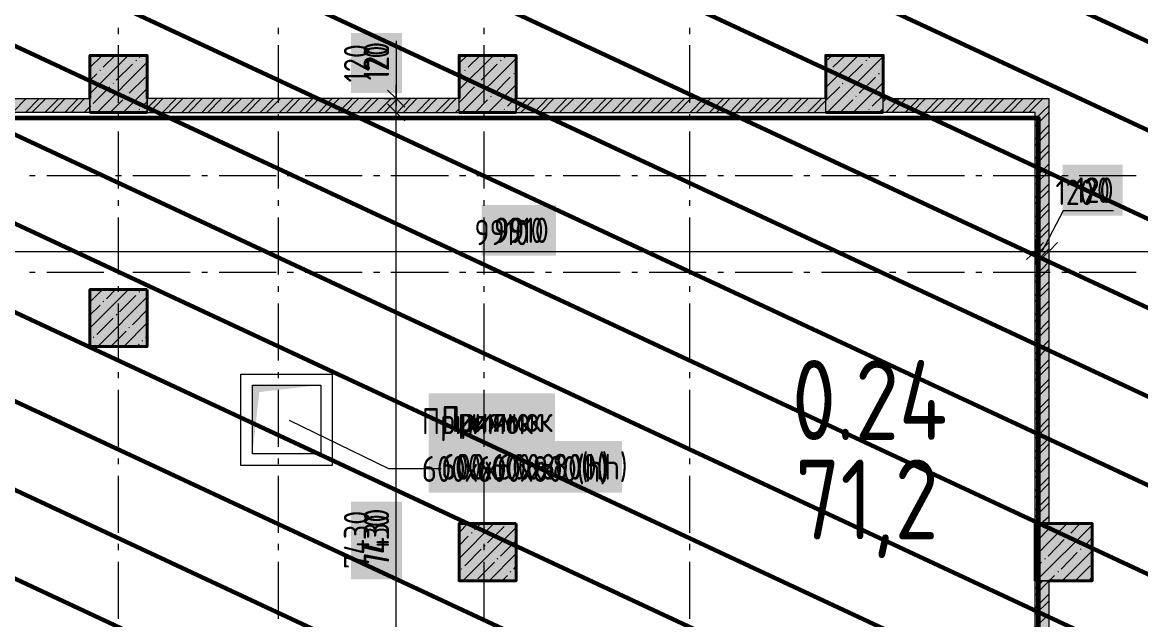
# Model space of a CAD drawing. Header units: millimetres. Extents: x -164500 to 426394, y -23753 to 102118.
# Drawn here: x -86452 to -76659, y 18837 to 24069 of the extents above; entities that cross this region are included whole.
import ezdxf

# ---------------------------------------------------------------- set-up
doc = ezdxf.new("R2010")
doc.units = ezdxf.units.MM
doc.layers.add('0) шлифовка', color=5, linetype='Continuous', lineweight=60)
doc.layers.add('192 подвал стенки 0.2м гидроиз', color=6, linetype='Continuous', lineweight=60)
doc.layers.add('PDF _Геометрия', color=7, linetype='Continuous', true_color=0x1f1f1f)
doc.layers.add('PDF _Сплошная заливка', color=7, linetype='Continuous', true_color=0xffffff)
doc.layers.add('PDF _Текст', color=7, linetype='Continuous')
doc.styles.get("Standard").update_dxf_attribs({"font": 'ГОСТ тип А.ttf'})
doc.styles.add('СПДС', font='ГОСТ тип А.ttf', dxfattribs={"width": 0.9})
doc.linetypes.add('зигзаг', pattern='A,0.00254,-5.08,[131,ltypeshp.shx,S=5.08,R=0,X=-5.08,Y=0],-10.16,[131,ltypeshp.shx,S=5.08,R=180,X=5.08,Y=0],-5.08', length=20.32254)

msp = doc.modelspace()

# ---------------------------------------------------------------- hatches: boundary and pattern name
at = {"layer": '0) шлифовка', "true_color": 0x2776bb}
h = msp.add_hatch(dxfattribs=at)
h.set_pattern_fill('ANSI31', color=152, scale=222, angle=110)
h.set_pattern_definition([(155, (205553.1, 26879), (-297.8825, -638.811), [])])
h.paths.add_polyline_path([(-71960.873, 15844.113), (-87499.78, 15844.113), (-87499.78, 27167.859), (-71960.873, 27167.859)])
at = {"layer": 'PDF _Сплошная заливка', "linetype": 'зигзаг', "transparency": 33554559}
h = msp.add_hatch(color=256, dxfattribs=at)
h.paths.add_polyline_path([(-85860.316, 23278.896), (-85860.316, 23401.75), (-87499.78, 23401.75), (-87499.78, 23278.896)])
h.paths.add_polyline_path([(-78912.712, 23401.75), (-78912.712, 23278.896), (-77463.883, 23278.896), (-77463.883, 23401.75)])
h.paths.add_polyline_path([(-79416.837, 23278.896), (-79416.837, 23401.75), (-82128.097, 23401.75), (-82128.097, 23278.896)])
h.paths.add_polyline_path([(-82627.986, 23278.896), (-82627.986, 23401.75), (-85360.427, 23401.75), (-85360.427, 23278.896)])
msp.add_hatch(color=7, dxfattribs=at).paths.add_polyline_path([(-84436.904, 20292.274), (-84381.832, 20787.926), (-84377.595, 20830.29), (-84339.468, 20834.526), (-84305.578, 20838.762), (-84267.45, 20842.999), (-84233.56, 20847.235), (-84195.433, 20851.471), (-84161.542, 20855.708), (-84123.415, 20859.944), (-84089.524, 20864.18), (-84051.397, 20868.417), (-84017.506, 20872.653), (-83979.379, 20876.889), (-83945.488, 20881.126), (-83907.361, 20885.362), (-83873.487, 20889.598), (-84436.904, 20889.598)])

# ---------------------------------------------------------------- linework, layer by layer
at = {"layer": '192 подвал стенки 0.2м гидроиз'}
msp.add_lwpolyline([(-81628.209, 15886.477), (-87499.78, 15886.477), (-87499.78, 23232.296), (-77557.083, 23232.296), (-77557.083, 16543.11)], dxfattribs=at)
at = {"layer": 'PDF _Геометрия', "color": 16, "lineweight": 9, "true_color": 0x800000}
msp.add_lwpolyline([(-87622.634, 19550.914), (-87622.634, 27464.403), (-87609.925, 27464.403), (-87499.78, 27464.403), (-87499.78, 23401.75), (-85860.316, 23401.75), (-85860.316, 23278.896), (-87499.78, 23278.896), (-87499.78, 19550.914)], dxfattribs=at)
at = {"layer": 'PDF _Геометрия', "color": 7, "lineweight": 9}
for points in [[(-85610.371, 23965.184), (-85610.371, 24020.256)], [(-84208.142, 23965.184), (-84208.142, 24020.256)], [(-82407.696, 23965.184), (-82407.696, 24020.256)], [(-80607.25, 23965.184), (-80607.25, 24020.256)], [(-83178.71, 23905.875), (-83178.71, 23461.059), (-83178.71, 23338.205)], [(-85610.371, 23363.623), (-85610.371, 23867.748)], [(-84208.142, 23363.623), (-84208.142, 23867.748)], [(-82407.696, 23363.623), (-82407.696, 23867.748)], [(-80607.25, 23363.623), (-80607.25, 23867.748)], [(-83178.71, 15602.642), (-83178.71, 15844.113), (-83178.71, 23278.896), (-83178.71, 23520.368)], [(-85860.316, 23278.896), (-85860.316, 23401.75)], [(-85360.427, 23278.896), (-85360.427, 23401.75)], [(-83284.619, 23401.75), (-83178.71, 23401.75), (-83060.093, 23401.75)], [(-82627.986, 23278.896), (-82627.986, 23401.75)], [(-82128.097, 23278.896), (-82128.097, 23401.75)], [(-79416.837, 23278.896), (-79416.837, 23401.75)], [(-78912.712, 23278.896), (-78912.712, 23401.75)], [(-85610.371, 23211.115), (-85610.371, 23266.187)], [(-84208.142, 23211.115), (-84208.142, 23266.187)], [(-83284.619, 23278.896), (-83178.71, 23278.896), (-83060.093, 23278.896)], [(-82407.696, 23211.115), (-82407.696, 23266.187)], [(-80607.25, 23211.115), (-80607.25, 23266.187)], [(-85610.371, 22613.79), (-85610.371, 23113.679)], [(-84208.142, 22613.79), (-84208.142, 23113.679)], [(-82407.696, 22613.79), (-82407.696, 23113.679)], [(-80607.25, 22613.79), (-80607.25, 23113.679)], [(-86389.858, 22728.171), (-86339.022, 22728.171)], [(-86237.35, 22728.171), (-85737.462, 22728.171)], [(-85635.789, 22728.171), (-85584.953, 22728.171)], [(-85483.281, 22728.171), (-84983.392, 22728.171)], [(-84881.72, 22728.171), (-84830.884, 22728.171)], [(-84729.212, 22728.171), (-84229.323, 22728.171)], [(-84131.887, 22728.171), (-84076.815, 22728.171)], [(-83975.143, 22728.171), (-83475.254, 22728.171)], [(-83377.818, 22728.171), (-83322.746, 22728.171)], [(-83225.31, 22728.171), (-82721.185, 22728.171)], [(-82623.749, 22728.171), (-82568.677, 22728.171)], [(-82471.241, 22728.171), (-81971.352, 22728.171)], [(-81869.68, 22728.171), (-81818.844, 22728.171)], [(-81717.172, 22728.171), (-81217.283, 22728.171)], [(-81115.611, 22728.171), (-81064.775, 22728.171)], [(-80963.103, 22728.171), (-80463.214, 22728.171)], [(-80361.542, 22728.171), (-80310.706, 22728.171)], [(-80209.034, 22728.171), (-79709.145, 22728.171)], [(-79607.473, 22728.171), (-79556.637, 22728.171)], [(-79454.964, 22728.171), (-78955.076, 22728.171)], [(-78857.64, 22728.171), (-78802.568, 22728.171)], [(-78700.895, 22728.171), (-78201.007, 22728.171)], [(-78103.571, 22728.171), (-78048.498, 22728.171)], [(-77951.063, 22728.171), (-77451.174, 22728.171)], [(-77349.502, 22728.171), (-77294.429, 22728.171)], [(-77196.993, 22728.171), (-76697.105, 22728.171)], [(-85610.371, 22461.282), (-85610.371, 22512.118)], [(-84208.142, 22461.282), (-84208.142, 22512.118)], [(-82407.696, 22461.282), (-82407.696, 22512.118)], [(-80607.25, 22461.282), (-80607.25, 22512.118)], [(-85610.371, 21859.721), (-85610.371, 22359.61)], [(-84208.142, 21859.721), (-84208.142, 22359.61)], [(-82407.696, 21859.721), (-82407.696, 22359.61)], [(-80607.25, 21859.721), (-80607.25, 22359.61)], [(-76896.213, 22418.918), (-77336.793, 22418.918), (-77523.192, 22063.065)], [(-77582.501, 22168.974), (-77582.501, 22063.065), (-77582.501, 21944.448)], [(-77463.883, 22168.974), (-77463.883, 22063.065), (-77463.883, 21944.448)], [(-87741.252, 22063.065), (-87499.78, 22063.065), (-77582.501, 22063.065), (-77463.883, 22063.065), (-71681.274, 22063.065), (-71558.42, 22063.065), (-71308.476, 22063.065), (-71067.005, 22063.065)], [(-86389.858, 21880.903), (-86339.022, 21880.903)], [(-86237.35, 21880.903), (-85737.462, 21880.903)], [(-85635.789, 21880.903), (-85584.953, 21880.903)], [(-85483.281, 21880.903), (-84983.392, 21880.903)], [(-84881.72, 21880.903), (-84830.884, 21880.903)], [(-84729.212, 21880.903), (-84229.323, 21880.903)], [(-84131.887, 21880.903), (-84076.815, 21880.903)], [(-83975.143, 21880.903), (-83475.254, 21880.903)], [(-83377.818, 21880.903), (-83322.746, 21880.903)], [(-83225.31, 21880.903), (-82721.185, 21880.903)], [(-82623.749, 21880.903), (-82568.677, 21880.903)], [(-82471.241, 21880.903), (-81971.352, 21880.903)], [(-81869.68, 21880.903), (-81818.844, 21880.903)], [(-81717.172, 21880.903), (-81217.283, 21880.903)], [(-81115.611, 21880.903), (-81064.775, 21880.903)], [(-80963.103, 21880.903), (-80463.214, 21880.903)], [(-80361.542, 21880.903), (-80310.706, 21880.903)], [(-80209.034, 21880.903), (-79709.145, 21880.903)], [(-79607.473, 21880.903), (-79556.637, 21880.903)], [(-79454.964, 21880.903), (-78955.076, 21880.903)], [(-78857.64, 21880.903), (-78802.568, 21880.903)], [(-78700.895, 21880.903), (-78201.007, 21880.903)], [(-78103.571, 21880.903), (-78048.498, 21880.903)], [(-77951.063, 21880.903), (-77451.174, 21880.903)], [(-77349.502, 21880.903), (-77294.429, 21880.903)], [(-77196.993, 21880.903), (-76697.105, 21880.903)], [(-85610.371, 21707.213), (-85610.371, 21758.049)], [(-84208.142, 21707.213), (-84208.142, 21758.049)], [(-82407.696, 21707.213), (-82407.696, 21758.049)], [(-80607.25, 21707.213), (-80607.25, 21758.049)], [(-85610.371, 21105.652), (-85610.371, 21605.54)], [(-84208.142, 21105.652), (-84208.142, 21605.54)], [(-82407.696, 21105.652), (-82407.696, 21605.54)], [(-80607.25, 21105.652), (-80607.25, 21605.54)], [(-85610.371, 20953.144), (-85610.371, 21003.98)], [(-84208.142, 20953.144), (-84208.142, 21003.98)], [(-82407.696, 20953.144), (-82407.696, 21003.98)], [(-80607.25, 20953.144), (-80607.25, 21003.98)], [(-85610.371, 20351.583), (-85610.371, 20851.471)], [(-84208.142, 20351.583), (-84208.142, 20851.471)], [(-82407.696, 20351.583), (-82407.696, 20851.471)], [(-80607.25, 20351.583), (-80607.25, 20851.471)], [(-84114.942, 20584.582), (-83246.492, 20160.947), (-82784.73, 20160.947)], [(-85610.371, 20199.074), (-85610.371, 20249.911)], [(-84208.142, 20199.074), (-84208.142, 20249.911)], [(-82407.696, 20199.074), (-82407.696, 20249.911)], [(-80607.25, 20199.074), (-80607.25, 20249.911)], [(-85610.371, 19597.514), (-85610.371, 20097.402)], [(-84208.142, 19597.514), (-84208.142, 20097.402)], [(-82407.696, 19597.514), (-82407.696, 20097.402)], [(-80607.25, 19597.514), (-80607.25, 20097.402)], [(-85610.371, 19445.005), (-85610.371, 19500.078)], [(-84208.142, 19445.005), (-84208.142, 19500.078)], [(-82407.696, 19445.005), (-82407.696, 19500.078)], [(-80607.25, 19445.005), (-80607.25, 19500.078)], [(-85610.371, 18843.445), (-85610.371, 19343.333)], [(-84208.142, 18843.445), (-84208.142, 19343.333)], [(-82407.696, 18843.445), (-82407.696, 19343.333)], [(-80607.25, 18843.445), (-80607.25, 19343.333)], [(-77463.883, 19178.116), (-77582.501, 19178.116)]]:
    msp.add_lwpolyline(points, dxfattribs=at)
at = {"layer": 'PDF _Геометрия', "lineweight": 9}
for points in [[(-85860.316, 23672.876), (-85754.407, 23778.785)], [(-85860.316, 23444.113), (-85525.644, 23778.785)], [(-85796.77, 23278.896), (-85360.427, 23719.476)], [(-85745.934, 23677.112), (-85640.026, 23778.785)], [(-85631.553, 23562.731), (-85487.517, 23702.53)], [(-85457.863, 23732.185), (-85453.627, 23736.421)], [(-85428.209, 23761.839), (-85411.263, 23778.785)], [(-82627.986, 23711.003), (-82555.968, 23778.785)], [(-82627.986, 23482.241), (-82327.205, 23778.785)], [(-82602.568, 23278.896), (-82128.097, 23753.366)], [(-82547.495, 23677.112), (-82441.586, 23778.785)], [(-82433.114, 23562.731), (-82293.314, 23702.53)], [(-82263.66, 23732.185), (-82259.424, 23736.421)], [(-82234.006, 23761.839), (-82212.824, 23778.785)], [(-79416.837, 23727.948), (-79361.765, 23778.785)], [(-79416.837, 23499.186), (-79133.002, 23778.785)], [(-79404.128, 23278.896), (-78912.712, 23770.312)], [(-79353.292, 23677.112), (-79247.384, 23778.785)], [(-79238.911, 23562.731), (-79094.875, 23702.53)], [(-79065.221, 23732.185), (-79060.984, 23736.421)], [(-79039.803, 23761.839), (-79018.621, 23778.785)], [(-85860.316, 23558.495), (-85801.007, 23617.804)], [(-85771.352, 23647.458), (-85767.116, 23651.694)], [(-82627.986, 23596.622), (-82606.804, 23617.804)], [(-82577.149, 23647.458), (-82572.913, 23651.694)], [(-82149.279, 23617.804), (-82145.042, 23622.04)], [(-79416.837, 23613.567), (-79408.365, 23617.804)], [(-79382.947, 23647.458), (-79374.474, 23651.694)], [(-78955.076, 23617.804), (-78946.603, 23622.04)], [(-78925.421, 23647.458), (-78912.712, 23655.931)], [(-85656.971, 23533.077), (-85652.735, 23537.313)], [(-85517.172, 23448.35), (-85373.136, 23588.149)], [(-82462.768, 23533.077), (-82458.532, 23537.313)], [(-82373.805, 23278.896), (-82128.097, 23524.604)], [(-82318.733, 23448.35), (-82178.933, 23588.149)], [(-79268.565, 23533.077), (-79264.329, 23537.313)], [(-79175.366, 23278.896), (-78912.712, 23541.549)], [(-79124.53, 23448.35), (-78980.494, 23588.149)], [(-85830.661, 23359.387), (-85686.625, 23503.422)], [(-85568.008, 23278.896), (-85360.427, 23490.713)], [(-85542.59, 23418.695), (-85538.353, 23422.932)], [(-82627.986, 23367.859), (-82492.423, 23503.422)], [(-82348.387, 23418.695), (-82344.151, 23422.932)], [(-82204.351, 23333.968), (-82128.097, 23410.223)], [(-79416.837, 23384.805), (-79293.983, 23503.422)], [(-79154.184, 23418.695), (-79149.948, 23422.932)], [(-79010.148, 23333.968), (-78912.712, 23427.168)], [(-85856.079, 23333.968), (-85851.843, 23338.205)], [(-85682.389, 23278.896), (-85572.244, 23389.041)], [(-85428.209, 23304.314), (-85423.972, 23308.55)], [(-85402.79, 23333.968), (-85360.427, 23376.332)], [(-82488.186, 23278.896), (-82378.041, 23389.041)], [(-82234.006, 23304.314), (-82229.769, 23308.55)], [(-79289.747, 23278.896), (-79179.602, 23389.041)], [(-79039.803, 23304.314), (-79035.566, 23308.55)], [(-78950.84, 23278.896), (-78912.712, 23312.787)], [(-82145.042, 23278.896), (-82128.097, 23295.841)], [(-85860.316, 21618.249), (-85750.171, 21728.394)], [(-85860.316, 21389.487), (-85521.408, 21728.394)], [(-85792.534, 21228.506), (-85360.427, 21664.849)], [(-85716.28, 21647.904), (-85635.789, 21728.394)], [(-85601.899, 21533.523), (-85457.863, 21677.558)], [(-85428.209, 21707.213), (-85423.972, 21711.449)], [(-85860.316, 21503.868), (-85771.352, 21592.831)], [(-85745.934, 21622.486), (-85737.462, 21626.722)], [(-85487.517, 21419.141), (-85360.427, 21550.468)], [(-85801.007, 21334.414), (-85656.971, 21478.45)], [(-85631.553, 21508.105), (-85623.08, 21512.341)], [(-85678.153, 21228.506), (-85542.59, 21364.069)], [(-85563.772, 21228.506), (-85360.427, 21436.087)], [(-85517.172, 21393.723), (-85512.935, 21397.96)], [(-85860.316, 21275.106), (-85856.079, 21279.342)], [(-85830.661, 21308.996), (-85826.425, 21313.233)], [(-85402.79, 21279.342), (-85398.554, 21283.578)], [(-85373.136, 21308.996), (-85360.427, 21321.705)], [(-85449.39, 21228.506), (-85428.209, 21249.688)], [(-82627.986, 19601.75), (-82551.731, 19678.004)], [(-82627.986, 19372.987), (-82322.969, 19678.004)], [(-82594.095, 19178.116), (-82128.097, 19644.113)], [(-82517.841, 19593.277), (-82513.604, 19601.75)], [(-82492.423, 19622.932), (-82437.35, 19678.004)], [(-82378.041, 19508.55), (-82234.006, 19652.586)], [(-77582.501, 19622.932), (-77531.665, 19678.004)], [(-77582.501, 19394.169), (-77302.902, 19678.004)], [(-77582.501, 19508.55), (-77442.701, 19652.586)], [(-77574.028, 19178.116), (-77082.612, 19665.295)], [(-77269.011, 19593.277), (-77188.521, 19678.004)], [(-82627.986, 19487.369), (-82547.495, 19567.859)], [(-82263.66, 19394.169), (-82128.097, 19529.732)], [(-77468.119, 19394.169), (-77328.32, 19538.205)], [(-77298.666, 19567.859), (-77294.429, 19572.096)], [(-77154.63, 19478.896), (-77082.612, 19555.15)], [(-82577.149, 19309.442), (-82433.114, 19453.478)], [(-82407.696, 19478.896), (-82399.223, 19487.369)], [(-82365.332, 19178.116), (-82128.097, 19415.351)], [(-77353.738, 19279.788), (-77213.939, 19423.824)], [(-77345.265, 19178.116), (-77082.612, 19440.769)], [(-77184.284, 19453.478), (-77180.048, 19457.714)], [(-82462.768, 19195.061), (-82318.733, 19339.097)], [(-82293.314, 19368.751), (-82284.842, 19372.987)], [(-82149.279, 19279.788), (-82128.097, 19305.206)], [(-77582.501, 19279.788), (-77527.428, 19339.097)], [(-77497.774, 19368.751), (-77493.537, 19372.987)], [(-77230.884, 19178.116), (-77099.557, 19309.442)], [(-82606.804, 19279.788), (-82602.568, 19284.024)], [(-82250.951, 19178.116), (-82204.351, 19224.715)], [(-82178.933, 19254.37), (-82174.697, 19258.606)], [(-77459.647, 19178.116), (-77413.047, 19224.715)], [(-77383.392, 19254.37), (-77379.156, 19258.606)], [(-77116.503, 19178.116), (-77082.612, 19212.006)], [(-82140.806, 19178.116), (-82128.097, 19190.825)]]:
    msp.add_lwpolyline(points, dxfattribs=at)
at = {"layer": 'PDF _Геометрия', "color": 7, "lineweight": 40}
for points in [[(-85360.427, 23401.75), (-85360.427, 23778.785), (-85860.316, 23778.785), (-85860.316, 23401.75)], [(-82128.097, 23401.75), (-82128.097, 23778.785), (-82627.986, 23778.785), (-82627.986, 23401.75)], [(-78912.712, 23401.75), (-78912.712, 23778.785), (-79416.837, 23778.785), (-79416.837, 23401.75)], [(-85360.427, 23278.896), (-85860.316, 23278.896)], [(-82128.097, 23278.896), (-82627.986, 23278.896)], [(-78912.712, 23278.896), (-79416.837, 23278.896)], [(-77463.883, 19178.116), (-77082.612, 19178.116), (-77082.612, 19678.004), (-77582.501, 19678.004), (-77582.501, 19178.116)]]:
    msp.add_lwpolyline(points, dxfattribs=at)
at = {"layer": 'PDF _Геометрия', "color": 7, "lineweight": 18}
for points in [[(-83254.964, 23473.768), (-83178.71, 23401.75), (-83102.456, 23325.496)], [(-83254.964, 23355.15), (-83178.71, 23278.896), (-83102.456, 23206.878)], [(-77510.483, 22139.32), (-77582.501, 22063.065), (-77658.755, 21991.048)], [(-77387.629, 22139.32), (-77463.883, 22063.065), (-77540.137, 21991.048)]]:
    msp.add_lwpolyline(points, dxfattribs=at)
at = {"layer": 'PDF _Геометрия', "color": 15, "lineweight": 9, "true_color": 0xa54a4a}
for points in [[(-86538.131, 23278.896), (-86419.513, 23401.75)], [(-86423.749, 23278.896), (-86305.132, 23401.75)], [(-86368.677, 23278.896), (-86245.823, 23401.75)], [(-86254.296, 23278.896), (-86131.442, 23401.75)], [(-86194.987, 23278.896), (-86076.369, 23401.75)], [(-86080.605, 23278.896), (-85961.988, 23401.75)], [(-86025.533, 23278.896), (-85906.915, 23401.75)], [(-85911.152, 23278.896), (-85860.316, 23329.732)], [(-85360.427, 23317.023), (-85275.7, 23401.75)], [(-85339.245, 23278.896), (-85220.628, 23401.75)], [(-85224.864, 23278.896), (-85106.246, 23401.75)], [(-85169.792, 23278.896), (-85046.938, 23401.75)], [(-85055.41, 23278.896), (-84936.793, 23401.75)], [(-84996.102, 23278.896), (-84877.484, 23401.75)], [(-84881.72, 23278.896), (-84763.103, 23401.75)], [(-84826.648, 23278.896), (-84708.03, 23401.75)], [(-84712.267, 23278.896), (-84593.649, 23401.75)], [(-84657.194, 23278.896), (-84534.34, 23401.75)], [(-84542.813, 23278.896), (-84419.959, 23401.75)], [(-84483.504, 23278.896), (-84364.886, 23401.75)], [(-84369.123, 23278.896), (-84250.505, 23401.75)], [(-84314.05, 23278.896), (-84191.196, 23401.75)], [(-84199.669, 23278.896), (-84076.815, 23401.75)], [(-84140.36, 23278.896), (-84021.743, 23401.75)], [(-84025.979, 23278.896), (-83907.361, 23401.75)], [(-83970.906, 23278.896), (-83852.289, 23401.75)], [(-83856.525, 23278.896), (-83737.908, 23401.75)], [(-83801.453, 23278.896), (-83678.599, 23401.75)], [(-83687.071, 23278.896), (-83564.217, 23401.75)], [(-83627.763, 23278.896), (-83509.145, 23401.75)], [(-83513.381, 23278.896), (-83394.764, 23401.75)], [(-83458.309, 23278.896), (-83335.455, 23401.75)], [(-83343.928, 23278.896), (-83221.074, 23401.75)], [(-83284.619, 23278.896), (-83166.001, 23401.75)], [(-83170.238, 23278.896), (-83051.62, 23401.75)], [(-83115.165, 23278.896), (-82996.547, 23401.75)], [(-83000.784, 23278.896), (-82882.166, 23401.75)], [(-82941.475, 23278.896), (-82822.857, 23401.75)], [(-82831.33, 23278.896), (-82708.476, 23401.75)], [(-82772.021, 23278.896), (-82653.404, 23401.75)], [(-82657.64, 23278.896), (-82627.986, 23312.787)], [(-82128.097, 23295.841), (-82026.425, 23401.75)], [(-82085.734, 23278.896), (-81967.116, 23401.75)], [(-81971.352, 23278.896), (-81852.735, 23401.75)], [(-81916.28, 23278.896), (-81797.662, 23401.75)], [(-81801.899, 23278.896), (-81683.281, 23401.75)], [(-81746.826, 23278.896), (-81623.972, 23401.75)], [(-81632.445, 23278.896), (-81509.591, 23401.75)], [(-81573.136, 23278.896), (-81454.518, 23401.75)], [(-81458.755, 23278.896), (-81340.137, 23401.75)], [(-81403.682, 23278.896), (-81280.828, 23401.75)], [(-81289.301, 23278.896), (-81170.683, 23401.75)], [(-81229.992, 23278.896), (-81111.375, 23401.75)], [(-81115.611, 23278.896), (-80996.993, 23401.75)], [(-81060.539, 23278.896), (-80941.921, 23401.75)], [(-80946.157, 23278.896), (-80827.54, 23401.75)], [(-80891.085, 23278.896), (-80768.231, 23401.75)], [(-80776.704, 23278.896), (-80653.85, 23401.75)], [(-80717.395, 23278.896), (-80598.777, 23401.75)], [(-80603.013, 23278.896), (-80484.396, 23401.75)], [(-80547.941, 23278.896), (-80425.087, 23401.75)], [(-80433.56, 23278.896), (-80310.706, 23401.75)], [(-80374.251, 23278.896), (-80255.633, 23401.75)], [(-80259.87, 23278.896), (-80141.252, 23401.75)], [(-80204.797, 23278.896), (-80086.18, 23401.75)], [(-80090.416, 23278.896), (-79971.798, 23401.75)], [(-80035.343, 23278.896), (-79912.489, 23401.75)], [(-79920.962, 23278.896), (-79798.108, 23401.75)], [(-79861.653, 23278.896), (-79743.036, 23401.75)], [(-79747.272, 23278.896), (-79628.654, 23401.75)], [(-79692.2, 23278.896), (-79569.346, 23401.75)], [(-79577.818, 23278.896), (-79454.964, 23401.75)], [(-79518.51, 23278.896), (-79416.837, 23384.805)], [(-78912.712, 23372.096), (-78887.294, 23401.75)], [(-78891.531, 23278.896), (-78772.913, 23401.75)], [(-78836.458, 23278.896), (-78713.604, 23401.75)], [(-78722.077, 23278.896), (-78599.223, 23401.75)], [(-78662.768, 23278.896), (-78544.151, 23401.75)], [(-78548.387, 23278.896), (-78429.769, 23401.75)], [(-78493.314, 23278.896), (-78370.461, 23401.75)], [(-78378.933, 23278.896), (-78260.316, 23401.75)], [(-78319.624, 23278.896), (-78201.007, 23401.75)], [(-78205.243, 23278.896), (-78086.625, 23401.75)], [(-78150.171, 23278.896), (-78031.553, 23401.75)], [(-78035.789, 23278.896), (-77917.172, 23401.75)], [(-77980.717, 23278.896), (-77857.863, 23401.75)], [(-77866.336, 23278.896), (-77743.482, 23401.75)], [(-77807.027, 23278.896), (-77688.409, 23401.75)], [(-77692.646, 23278.896), (-77574.028, 23401.75)], [(-77637.573, 23278.896), (-77514.719, 23401.75)], [(-77582.501, 23219.587), (-77523.192, 23278.896), (-77463.883, 23338.205)], [(-77582.501, 23160.278), (-77463.883, 23278.896), (-77463.883, 23283.132)], [(-77582.501, 23045.897), (-77463.883, 23168.751)], [(-77582.501, 22990.825), (-77463.883, 23109.442)], [(-77582.501, 22876.443), (-77463.883, 22995.061)], [(-77582.501, 22817.135), (-77463.883, 22939.989)], [(-77582.501, 22706.99), (-77463.883, 22825.607)], [(-77582.501, 22647.681), (-77463.883, 22766.298)], [(-77582.501, 22533.3), (-77463.883, 22651.917)], [(-77582.501, 22478.227), (-77463.883, 22596.845)], [(-77582.501, 22363.846), (-77463.883, 22482.463)], [(-77582.501, 22304.537), (-77463.883, 22427.391)], [(-77582.501, 22190.156), (-77463.883, 22313.01)], [(-77582.501, 22135.083), (-77463.883, 22253.701)], [(-77582.501, 22020.702), (-77463.883, 22139.32)], [(-77582.501, 21961.393), (-77463.883, 22084.247)], [(-77582.501, 21847.012), (-77463.883, 21969.866)], [(-77582.501, 21791.94), (-77463.883, 21910.557)], [(-77582.501, 21677.558), (-77463.883, 21796.176)], [(-77582.501, 21622.486), (-77463.883, 21741.103)], [(-77582.501, 21508.105), (-77463.883, 21626.722)], [(-77582.501, 21448.796), (-77463.883, 21571.65)], [(-77582.501, 21334.414), (-77463.883, 21457.268)], [(-77582.501, 21279.342), (-77463.883, 21397.96)], [(-77582.501, 21164.961), (-77463.883, 21283.578)], [(-77582.501, 21105.652), (-77463.883, 21228.506)], [(-77582.501, 20991.271), (-77463.883, 21114.125)], [(-77582.501, 20936.198), (-77463.883, 21054.816)], [(-77582.501, 20821.817), (-77463.883, 20940.434)], [(-77582.501, 20766.744), (-77463.883, 20885.362)], [(-77582.501, 20652.363), (-77463.883, 20770.981)], [(-77582.501, 20593.054), (-77463.883, 20711.672)], [(-77582.501, 20478.673), (-77463.883, 20601.527)], [(-77582.501, 20423.601), (-77463.883, 20542.218)], [(-77582.501, 20309.219), (-77463.883, 20427.837)], [(-77582.501, 20249.911), (-77463.883, 20372.764)], [(-77582.501, 20135.529), (-77463.883, 20258.383)], [(-77582.501, 20080.457), (-77463.883, 20199.074)], [(-77582.501, 19966.076), (-77463.883, 20084.693)], [(-77582.501, 19906.767), (-77463.883, 20029.621)], [(-77582.501, 19796.622), (-77463.883, 19915.239)], [(-77582.501, 19737.313), (-77463.883, 19855.931)], [(-77531.665, 19678.004), (-77463.883, 19741.549)], [(-77472.356, 19678.004), (-77463.883, 19686.477)], [(-77582.501, 19110.334), (-77514.719, 19178.116)], [(-77582.501, 19051.025), (-77463.883, 19173.879)], [(-77582.501, 18940.88), (-77463.883, 19059.498)], [(-77582.501, 18881.572), (-77463.883, 19000.189)], [(-77582.501, 18767.19), (-77463.883, 18885.808)]]:
    msp.add_lwpolyline(points, dxfattribs=at)
at = {"layer": 'PDF _Геометрия', "color": 16, "lineweight": 9, "true_color": 0x800000}
for points in [[(-85360.427, 23278.896), (-82627.986, 23278.896), (-82627.986, 23401.75), (-85360.427, 23401.75)], [(-82128.097, 23278.896), (-79416.837, 23278.896), (-79416.837, 23401.75), (-82128.097, 23401.75)], [(-77463.883, 19678.004), (-77582.501, 19678.004), (-77582.501, 23278.896), (-78912.712, 23278.896), (-78912.712, 23401.75), (-77463.883, 23401.75), (-77463.883, 23278.896)], [(-79743.036, 16420.256), (-79743.036, 15844.113), (-79743.036, 15725.496), (-80225.979, 15725.496), (-80225.979, 15844.113), (-79865.89, 15844.113), (-79865.89, 16538.874), (-79743.036, 16538.874), (-77582.501, 16538.874), (-77582.501, 19178.116), (-77463.883, 19178.116), (-77463.883, 16225.384), (-77582.501, 16225.384), (-77582.501, 16420.256)]]:
    msp.add_lwpolyline(points, close=True, dxfattribs=at)
at = {"layer": 'PDF _Геометрия', "color": 7, "lineweight": 40}
for points in [[(-85360.427, 21728.394), (-85860.316, 21728.394), (-85860.316, 21228.506), (-85360.427, 21228.506)], [(-82128.097, 19678.004), (-82627.986, 19678.004), (-82627.986, 19178.116), (-82128.097, 19178.116)]]:
    msp.add_lwpolyline(points, close=True, dxfattribs=at)
at = {"layer": 'PDF _Геометрия', "color": 7, "lineweight": 9}
for points in [[(-83737.908, 20186.365), (-84538.576, 20186.365), (-84538.576, 20987.034), (-83737.908, 20987.034)], [(-83839.58, 20288.038), (-84436.904, 20288.038), (-84436.904, 20889.598), (-83839.58, 20889.598)]]:
    msp.add_lwpolyline(points, close=True, dxfattribs=at)
at = {"layer": 'PDF _Сплошная заливка', "linetype": 'зигзаг', "lineweight": 5, "transparency": 33554559}
for points in [[(-85860.316, 23778.785), (-85860.316, 23278.896), (-85360.444, 23778.785), (-85360.444, 23278.896)], [(-82627.986, 23778.785), (-82627.986, 23278.896), (-82128.114, 23778.785), (-82128.114, 23278.896)], [(-79416.837, 23778.785), (-79416.837, 23278.896), (-78912.729, 23778.785), (-78912.729, 23278.896)], [(-77582.501, 23278.896), (-77582.501, 19678.004), (-77463.9, 23278.896), (-77463.9, 19678.004)], [(-85860.316, 21728.394), (-85860.316, 21228.506), (-85360.444, 21728.394), (-85360.444, 21228.506)], [(-82627.986, 19678.004), (-82627.986, 19178.116), (-82128.114, 19678.004), (-82128.114, 19178.116)], [(-77582.501, 19678.004), (-77582.501, 19178.116), (-77082.629, 19678.004), (-77082.629, 19178.116)], [(-77582.501, 19178.116), (-77582.501, 16225.384), (-77463.9, 19178.116), (-77463.9, 16225.384)]]:
    msp.add_solid(points, dxfattribs=at)

# ---------------------------------------------------------------- texts
at = {"linetype": 'зигзаг', "char_height": 222.8704, "attachment_point": 4, "rotation": 90, "style": 'СПДС', "bg_fill": 1, "box_fill_scale": 1.5, "bg_fill_color": 7, "bg_fill_true_color": 16777215, "bg_fill_transparency": 0}
for s, insert in [('120', (-83351.37, 23562.08)), ('7430', (-83351.37, 19300.155))]:
    msp.add_mtext(s, dxfattribs=dict(at, insert=insert))
at = {"linetype": 'зигзаг', "attachment_point": 4, "style": 'СПДС', "bg_fill": 1, "box_fill_scale": 1.5, "bg_fill_color": 7, "bg_fill_true_color": 16777215, "bg_fill_transparency": 0}
for s, insert, char_height in [('120', (-77231.026, 22598.994), 222.8704), ('9910', (-82319.06, 22247.365), 222.8704), ('Приямок', (-82780.86, 20563.019), 226.8403), ('600х600х800(h)', (-82780.86, 20164.785), 226.84032)]:
    msp.add_mtext(s, dxfattribs=dict(at, insert=insert, char_height=char_height))
at = {"char_height": 700, "attachment_point": 4}
for s, insert in [('0.24', (-79712.712, 20760.659)), ('71,2', (-79683.095, 19808.236))]:
    msp.add_mtext(s, dxfattribs=dict(at, insert=insert))
at = {"layer": 'PDF _Текст', "linetype": 'зигзаг', "char_height": 222.8704, "attachment_point": 4, "rotation": 90}
for s, insert in [('120', (-83524.812, 23542.928)), ('120', (-83351.37, 23562.08)), ('7430', (-83351.37, 19300.155)), ('7430', (-83524.812, 19281.003))]:
    msp.add_mtext(s, dxfattribs=dict(at, insert=insert))
at = {"layer": 'PDF _Текст', "linetype": 'зигзаг', "attachment_point": 4}
for s, insert, char_height in [('120', (-77404.468, 22579.842), 222.8704), ('120', (-77231.026, 22598.994), 222.8704), ('9910', (-82492.502, 22228.213), 222.8704), ('9910', (-82319.06, 22247.365), 222.8704), ('Приямок', (-82954.302, 20543.866), 226.8403), ('Приямок', (-82780.86, 20563.019), 226.8403), ('600х600х800(h)', (-82954.302, 20145.633), 226.84032), ('600х600х800(h)', (-82780.86, 20164.785), 226.84032)]:
    msp.add_mtext(s, dxfattribs=dict(at, insert=insert, char_height=char_height))

doc.saveas('drawing.dxf')
